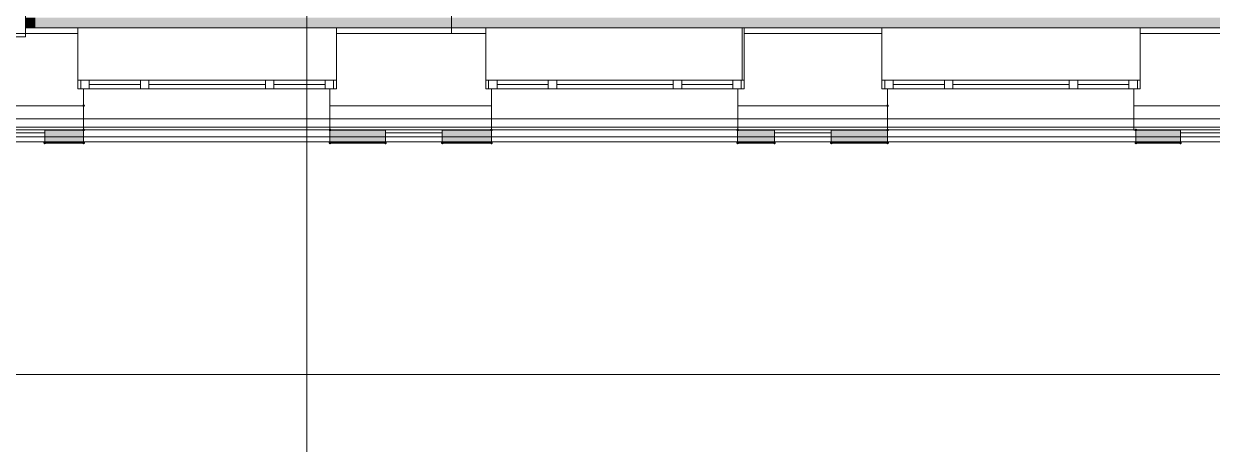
# Model space of a CAD drawing. Header units: millimetres. Extents: x 0 to 1189, y 0 to 841.
# Drawn here: x 464.2 to 547.9, y 283 to 312.6 of the extents above; entities that cross this region are included whole.
import ezdxf

# ---------------------------------------------------------------- set-up
doc = ezdxf.new("R2010")
doc.units = ezdxf.units.MM

msp = doc.modelspace()

# ---------------------------------------------------------------- hatches: boundary and pattern name
at = {"true_color": 0xaaaaaa}
h = msp.add_hatch(color=253, dxfattribs=at)
h.dxf.hatch_style = 2
h.paths.add_polyline_path([(465.04971, 313.004249), (465.04971, 312.304248), (464.349709, 312.304248)])
h = msp.add_hatch(color=253, dxfattribs=at)
h.dxf.hatch_style = 2
h.paths.add_polyline_path([(464.349709, 313.004249), (465.04971, 313.004249), (464.349709, 312.304248)])
at = {"true_color": 0xf1d696}
h = msp.add_hatch(color=41, dxfattribs=at)
h.dxf.hatch_style = 2
h.paths.add_polyline_path([(632.001966, 313.004249), (632.001966, 312.304248), (465.04971, 312.304248), (465.04971, 313.004249)])
h = msp.add_hatch(color=7)
h.dxf.hatch_style = 2
h.paths.add_polyline_path([(468.442716, 306.89424), (468.379153, 306.867802), (468.352716, 306.804239), (468.379153, 306.740677), (468.442716, 306.714239), (468.507278, 306.740677), (468.533716, 306.804239), (468.507278, 306.867802)])
h = msp.add_hatch(color=7)
h.dxf.hatch_style = 2
h.paths.add_polyline_path([(525.068802, 306.89424), (525.00524, 306.867802), (524.978802, 306.804239), (525.00524, 306.740677), (525.068802, 306.714239), (525.132365, 306.740677), (525.158802, 306.804239), (525.132365, 306.867802)])
at = {"true_color": 0x3d3d3d}
h = msp.add_hatch(color=250, dxfattribs=at)
h.dxf.hatch_style = 2
h.paths.add_polyline_path([(465.701711, 305.094237), (468.442716, 305.094237), (468.442716, 304.232235), (465.701711, 304.232235)])
h = msp.add_hatch(color=7)
h.dxf.hatch_style = 2
h.paths.add_polyline_path([(468.532716, 305.104237), (468.506278, 305.167799), (468.442716, 305.194237), (468.379153, 305.167799), (468.352716, 305.104237), (468.352716, 305.094237), (468.379153, 305.030674), (468.442716, 305.004237), (468.506278, 305.030674), (468.532716, 305.094237)])
h = msp.add_hatch(color=7)
h.dxf.hatch_style = 2
h.paths.add_polyline_path([(485.702742, 305.094237), (485.72918, 305.030674), (485.792742, 305.004237), (485.856305, 305.030674), (485.882742, 305.094237), (485.882742, 305.104237), (485.856305, 305.167799), (485.792742, 305.194237), (485.72918, 305.167799), (485.702742, 305.104237)])
h = msp.add_hatch(color=250, dxfattribs=at)
h.dxf.hatch_style = 2
h.paths.add_polyline_path([(485.792742, 305.094237), (489.701748, 305.094237), (489.701748, 304.232235), (485.792742, 304.232235)])
h = msp.add_hatch(color=250, dxfattribs=at)
h.dxf.hatch_style = 2
h.paths.add_polyline_path([(493.701754, 304.232235), (493.701754, 305.094237), (497.16676, 305.094237), (497.16676, 304.232235)])
h = msp.add_hatch(color=7)
h.dxf.hatch_style = 2
h.paths.add_polyline_path([(497.25676, 305.104237), (497.230322, 305.167799), (497.16676, 305.194237), (497.103197, 305.167799), (497.076759, 305.104237), (497.076759, 305.094237), (497.103197, 305.030674), (497.16676, 305.004237), (497.230322, 305.030674), (497.25676, 305.094237)])
h = msp.add_hatch(color=7)
h.dxf.hatch_style = 2
h.paths.add_polyline_path([(514.418786, 305.094237), (514.445223, 305.030674), (514.508786, 305.004237), (514.572349, 305.030674), (514.598786, 305.094237), (514.598786, 305.104237), (514.572349, 305.167799), (514.508786, 305.194237), (514.445223, 305.167799), (514.418786, 305.104237)])
h = msp.add_hatch(color=250, dxfattribs=at)
h.dxf.hatch_style = 2
h.paths.add_polyline_path([(514.508786, 305.094237), (517.10179, 305.094237), (517.10179, 304.232235), (514.508786, 304.232235)])
h = msp.add_hatch(color=250, dxfattribs=at)
h.dxf.hatch_style = 2
h.paths.add_polyline_path([(525.068802, 305.094237), (525.068802, 304.232235), (521.101796, 304.232235), (521.101796, 305.094237)])
h = msp.add_hatch(color=7)
h.dxf.hatch_style = 2
h.paths.add_polyline_path([(525.158802, 305.104237), (525.132365, 305.167799), (525.068802, 305.194237), (525.00524, 305.167799), (524.978802, 305.104237), (524.978802, 305.094237), (525.00524, 305.030674), (525.068802, 305.004237), (525.132365, 305.030674), (525.158802, 305.094237)])
h = msp.add_hatch(color=7)
h.dxf.hatch_style = 2
h.paths.add_polyline_path([(542.468829, 305.094237), (542.495266, 305.030674), (542.558829, 305.004237), (542.622392, 305.030674), (542.648829, 305.094237), (542.648829, 305.104237), (542.622392, 305.167799), (542.558829, 305.194237), (542.495266, 305.167799), (542.468829, 305.104237)])
h = msp.add_hatch(color=250, dxfattribs=at)
h.dxf.hatch_style = 2
h.paths.add_polyline_path([(542.558829, 304.232235), (542.558829, 305.094237), (545.701834, 305.094237), (545.701834, 304.232235)])
h = msp.add_hatch(color=7)
h.dxf.hatch_style = 2
h.paths.add_polyline_path([(465.791712, 304.232235), (465.765274, 304.295798), (465.701711, 304.322236), (465.638149, 304.295798), (465.611711, 304.232235), (465.611711, 304.219235), (465.638149, 304.155673), (465.701711, 304.129235), (465.765274, 304.155673), (465.791712, 304.219235)])
h = msp.add_hatch(color=7)
h.dxf.hatch_style = 2
h.paths.add_polyline_path([(465.611711, 304.211235), (465.638149, 304.147673), (465.701711, 304.121235), (465.765274, 304.147673), (465.791712, 304.211235), (465.765274, 304.277798), (465.701711, 304.304236), (465.638149, 304.277798)])
h = msp.add_hatch(color=7)
h.dxf.hatch_style = 2
h.paths.add_polyline_path([(465.611711, 304.188235), (465.638149, 304.124673), (465.701711, 304.098235), (465.765274, 304.124673), (465.791712, 304.188235), (465.765274, 304.255798), (465.701711, 304.282236), (465.638149, 304.255798)])
h = msp.add_hatch(color=7)
h.dxf.hatch_style = 2
h.paths.add_polyline_path([(465.611711, 304.176235), (465.638149, 304.112673), (465.701711, 304.086235), (465.765274, 304.112673), (465.791712, 304.176235), (465.791712, 304.189235), (465.765274, 304.252798), (465.701711, 304.279236), (465.638149, 304.252798), (465.611711, 304.189235)])
h = msp.add_hatch(color=7)
h.dxf.hatch_style = 2
h.paths.add_polyline_path([(465.791712, 304.189235), (465.765274, 304.252798), (465.701711, 304.279236), (465.638149, 304.252798), (465.611711, 304.189235), (465.611711, 304.176235), (465.638149, 304.112673), (465.701711, 304.086235), (465.765274, 304.112673), (465.791712, 304.176235)])
h = msp.add_hatch(color=7)
h.dxf.hatch_style = 2
h.paths.add_polyline_path([(465.791712, 304.186235), (465.765274, 304.249798), (465.701711, 304.276236), (465.638149, 304.249798), (465.611711, 304.186235), (465.611711, 304.176235), (465.638149, 304.112673), (465.701711, 304.086235), (465.765274, 304.112673), (465.791712, 304.176235)])
h = msp.add_hatch(color=250, dxfattribs=at)
h.dxf.hatch_style = 2
h.paths.add_polyline_path([(468.442716, 304.214235), (465.701711, 304.214235)])
h = msp.add_hatch(color=250, dxfattribs=at)
h.dxf.hatch_style = 2
h.paths.add_polyline_path([(465.701711, 304.176235), (465.701711, 304.188235), (468.442716, 304.188235), (468.442716, 304.176235)])
h = msp.add_hatch(color=7)
h.dxf.hatch_style = 2
h.paths.add_polyline_path([(468.352716, 304.219235), (468.379153, 304.155673), (468.442716, 304.129235), (468.506278, 304.155673), (468.532716, 304.219235), (468.532716, 304.232235), (468.506278, 304.295798), (468.442716, 304.322236), (468.379153, 304.295798), (468.352716, 304.232235)])
h = msp.add_hatch(color=7)
h.dxf.hatch_style = 2
h.paths.add_polyline_path([(468.532716, 304.214235), (468.506278, 304.277798), (468.442716, 304.304236), (468.379153, 304.277798), (468.352716, 304.214235), (468.379153, 304.147673), (468.442716, 304.121235), (468.506278, 304.147673)])
h = msp.add_hatch(color=7)
h.dxf.hatch_style = 2
h.paths.add_polyline_path([(468.532716, 304.192235), (468.506278, 304.255798), (468.442716, 304.282236), (468.379153, 304.255798), (468.352716, 304.192235), (468.379153, 304.124673), (468.442716, 304.098235), (468.506278, 304.124673)])
h = msp.add_hatch(color=7)
h.dxf.hatch_style = 2
h.paths.add_polyline_path([(468.352716, 304.176235), (468.379153, 304.112673), (468.442716, 304.086235), (468.506278, 304.112673), (468.532716, 304.176235), (468.532716, 304.189235), (468.506278, 304.252798), (468.442716, 304.279236), (468.379153, 304.252798), (468.352716, 304.189235)])
h = msp.add_hatch(color=7)
h.dxf.hatch_style = 2
h.paths.add_polyline_path([(468.532716, 304.189235), (468.506278, 304.252798), (468.442716, 304.279236), (468.379153, 304.252798), (468.352716, 304.189235), (468.352716, 304.176235), (468.379153, 304.112673), (468.442716, 304.086235), (468.506278, 304.112673), (468.532716, 304.176235)])
h = msp.add_hatch(color=7)
h.dxf.hatch_style = 2
h.paths.add_polyline_path([(468.352716, 304.176235), (468.379153, 304.112673), (468.442716, 304.086235), (468.506278, 304.112673), (468.532716, 304.176235), (468.532716, 304.186235), (468.506278, 304.249798), (468.442716, 304.276236), (468.379153, 304.249798), (468.352716, 304.186235)])
h = msp.add_hatch(color=7)
h.dxf.hatch_style = 2
h.paths.add_polyline_path([(485.882742, 304.232235), (485.856305, 304.295798), (485.792742, 304.322236), (485.72918, 304.295798), (485.702742, 304.232235), (485.702742, 304.219235), (485.72918, 304.155673), (485.792742, 304.129235), (485.856305, 304.155673), (485.882742, 304.219235)])
h = msp.add_hatch(color=7)
h.dxf.hatch_style = 2
h.paths.add_polyline_path([(485.702742, 304.211235), (485.72918, 304.147673), (485.792742, 304.121235), (485.856305, 304.147673), (485.882742, 304.211235), (485.856305, 304.277798), (485.792742, 304.304236), (485.72918, 304.277798)])
h = msp.add_hatch(color=7)
h.dxf.hatch_style = 2
h.paths.add_polyline_path([(485.702742, 304.188235), (485.72918, 304.124673), (485.792742, 304.098235), (485.856305, 304.124673), (485.882742, 304.188235), (485.856305, 304.255798), (485.792742, 304.282236), (485.72918, 304.255798)])
h = msp.add_hatch(color=7)
h.dxf.hatch_style = 2
h.paths.add_polyline_path([(485.702742, 304.176235), (485.72918, 304.112673), (485.792742, 304.086235), (485.856305, 304.112673), (485.882742, 304.176235), (485.882742, 304.189235), (485.856305, 304.252798), (485.792742, 304.279236), (485.72918, 304.252798), (485.702742, 304.189235)])
h = msp.add_hatch(color=7)
h.dxf.hatch_style = 2
h.paths.add_polyline_path([(485.882742, 304.189235), (485.856305, 304.252798), (485.792742, 304.279236), (485.72918, 304.252798), (485.702742, 304.189235), (485.702742, 304.176235), (485.72918, 304.112673), (485.792742, 304.086235), (485.856305, 304.112673), (485.882742, 304.176235)])
h = msp.add_hatch(color=7)
h.dxf.hatch_style = 2
h.paths.add_polyline_path([(485.882742, 304.186235), (485.856305, 304.249798), (485.792742, 304.276236), (485.72918, 304.249798), (485.702742, 304.186235), (485.702742, 304.176235), (485.72918, 304.112673), (485.792742, 304.086235), (485.856305, 304.112673), (485.882742, 304.176235)])
h = msp.add_hatch(color=250, dxfattribs=at)
h.dxf.hatch_style = 2
h.paths.add_polyline_path([(489.701748, 304.214235), (485.792742, 304.214235)])
h = msp.add_hatch(color=250, dxfattribs=at)
h.dxf.hatch_style = 2
h.paths.add_polyline_path([(485.792742, 304.176235), (485.792742, 304.188235), (489.701748, 304.188235), (489.701748, 304.176235)])
h = msp.add_hatch(color=7)
h.dxf.hatch_style = 2
h.paths.add_polyline_path([(489.611748, 304.219235), (489.638186, 304.155673), (489.701748, 304.129235), (489.765311, 304.155673), (489.791748, 304.219235), (489.791748, 304.232235), (489.765311, 304.295798), (489.701748, 304.322236), (489.638186, 304.295798), (489.611748, 304.232235)])
h = msp.add_hatch(color=7)
h.dxf.hatch_style = 2
h.paths.add_polyline_path([(489.791748, 304.214235), (489.765311, 304.277798), (489.701748, 304.304236), (489.638186, 304.277798), (489.611748, 304.214235), (489.638186, 304.147673), (489.701748, 304.121235), (489.765311, 304.147673)])
h = msp.add_hatch(color=7)
h.dxf.hatch_style = 2
h.paths.add_polyline_path([(489.791748, 304.192235), (489.765311, 304.255798), (489.701748, 304.282236), (489.638186, 304.255798), (489.611748, 304.192235), (489.638186, 304.124673), (489.701748, 304.098235), (489.765311, 304.124673)])
h = msp.add_hatch(color=7)
h.dxf.hatch_style = 2
h.paths.add_polyline_path([(489.611748, 304.176235), (489.638186, 304.112673), (489.701748, 304.086235), (489.765311, 304.112673), (489.791748, 304.176235), (489.791748, 304.189235), (489.765311, 304.252798), (489.701748, 304.279236), (489.638186, 304.252798), (489.611748, 304.189235)])
h = msp.add_hatch(color=7)
h.dxf.hatch_style = 2
h.paths.add_polyline_path([(489.791748, 304.189235), (489.765311, 304.252798), (489.701748, 304.279236), (489.638186, 304.252798), (489.611748, 304.189235), (489.611748, 304.176235), (489.638186, 304.112673), (489.701748, 304.086235), (489.765311, 304.112673), (489.791748, 304.176235)])
h = msp.add_hatch(color=7)
h.dxf.hatch_style = 2
h.paths.add_polyline_path([(489.611748, 304.176235), (489.638186, 304.112673), (489.701748, 304.086235), (489.765311, 304.112673), (489.791748, 304.176235), (489.791748, 304.186235), (489.765311, 304.249798), (489.701748, 304.276236), (489.638186, 304.249798), (489.611748, 304.186235)])
h = msp.add_hatch(color=7)
h.dxf.hatch_style = 2
h.paths.add_polyline_path([(493.791754, 304.232235), (493.765317, 304.295798), (493.701754, 304.322236), (493.638192, 304.295798), (493.611754, 304.232235), (493.611754, 304.219235), (493.638192, 304.155673), (493.701754, 304.129235), (493.765317, 304.155673), (493.791754, 304.219235)])
h = msp.add_hatch(color=7)
h.dxf.hatch_style = 2
h.paths.add_polyline_path([(493.611754, 304.211235), (493.638192, 304.147673), (493.701754, 304.121235), (493.765317, 304.147673), (493.791754, 304.211235), (493.765317, 304.277798), (493.701754, 304.304236), (493.638192, 304.277798)])
h = msp.add_hatch(color=7)
h.dxf.hatch_style = 2
h.paths.add_polyline_path([(493.611754, 304.188235), (493.638192, 304.124673), (493.701754, 304.098235), (493.765317, 304.124673), (493.791754, 304.188235), (493.765317, 304.255798), (493.701754, 304.282236), (493.638192, 304.255798)])
h = msp.add_hatch(color=7)
h.dxf.hatch_style = 2
h.paths.add_polyline_path([(493.611754, 304.176235), (493.638192, 304.112673), (493.701754, 304.086235), (493.765317, 304.112673), (493.791754, 304.176235), (493.791754, 304.189235), (493.765317, 304.252798), (493.701754, 304.279236), (493.638192, 304.252798), (493.611754, 304.189235)])
h = msp.add_hatch(color=7)
h.dxf.hatch_style = 2
h.paths.add_polyline_path([(493.791754, 304.189235), (493.765317, 304.252798), (493.701754, 304.279236), (493.638192, 304.252798), (493.611754, 304.189235), (493.611754, 304.176235), (493.638192, 304.112673), (493.701754, 304.086235), (493.765317, 304.112673), (493.791754, 304.176235)])
h = msp.add_hatch(color=7)
h.dxf.hatch_style = 2
h.paths.add_polyline_path([(493.791754, 304.186235), (493.765317, 304.249798), (493.701754, 304.276236), (493.638192, 304.249798), (493.611754, 304.186235), (493.611754, 304.176235), (493.638192, 304.112673), (493.701754, 304.086235), (493.765317, 304.112673), (493.791754, 304.176235)])
h = msp.add_hatch(color=250, dxfattribs=at)
h.dxf.hatch_style = 2
h.paths.add_polyline_path([(493.701754, 304.176235), (493.701754, 304.188235), (497.16676, 304.188235), (497.16676, 304.176235)])
h = msp.add_hatch(color=7)
h.dxf.hatch_style = 2
h.paths.add_polyline_path([(497.076759, 304.219235), (497.103197, 304.155673), (497.16676, 304.129235), (497.230322, 304.155673), (497.25676, 304.219235), (497.25676, 304.232235), (497.230322, 304.295798), (497.16676, 304.322236), (497.103197, 304.295798), (497.076759, 304.232235)])
h = msp.add_hatch(color=7)
h.dxf.hatch_style = 2
h.paths.add_polyline_path([(497.25676, 304.214235), (497.230322, 304.277798), (497.16676, 304.304236), (497.103197, 304.277798), (497.076759, 304.214235), (497.103197, 304.147673), (497.16676, 304.121235), (497.230322, 304.147673)])
h = msp.add_hatch(color=7)
h.dxf.hatch_style = 2
h.paths.add_polyline_path([(497.25676, 304.192235), (497.230322, 304.255798), (497.16676, 304.282236), (497.103197, 304.255798), (497.076759, 304.192235), (497.103197, 304.124673), (497.16676, 304.098235), (497.230322, 304.124673)])
h = msp.add_hatch(color=7)
h.dxf.hatch_style = 2
h.paths.add_polyline_path([(497.076759, 304.176235), (497.103197, 304.112673), (497.16676, 304.086235), (497.230322, 304.112673), (497.25676, 304.176235), (497.25676, 304.189235), (497.230322, 304.252798), (497.16676, 304.279236), (497.103197, 304.252798), (497.076759, 304.189235)])
h = msp.add_hatch(color=7)
h.dxf.hatch_style = 2
h.paths.add_polyline_path([(497.25676, 304.189235), (497.230322, 304.252798), (497.16676, 304.279236), (497.103197, 304.252798), (497.076759, 304.189235), (497.076759, 304.176235), (497.103197, 304.112673), (497.16676, 304.086235), (497.230322, 304.112673), (497.25676, 304.176235)])
h = msp.add_hatch(color=7)
h.dxf.hatch_style = 2
h.paths.add_polyline_path([(497.076759, 304.176235), (497.103197, 304.112673), (497.16676, 304.086235), (497.230322, 304.112673), (497.25676, 304.176235), (497.25676, 304.186235), (497.230322, 304.249798), (497.16676, 304.276236), (497.103197, 304.249798), (497.076759, 304.186235)])
h = msp.add_hatch(color=7)
h.dxf.hatch_style = 2
h.paths.add_polyline_path([(514.598786, 304.232235), (514.572349, 304.295798), (514.508786, 304.322236), (514.445223, 304.295798), (514.418786, 304.232235), (514.418786, 304.219235), (514.445223, 304.155673), (514.508786, 304.129235), (514.572349, 304.155673), (514.598786, 304.219235)])
h = msp.add_hatch(color=7)
h.dxf.hatch_style = 2
h.paths.add_polyline_path([(514.418786, 304.211235), (514.445223, 304.147673), (514.508786, 304.121235), (514.572349, 304.147673), (514.598786, 304.211235), (514.572349, 304.277798), (514.508786, 304.304236), (514.445223, 304.277798)])
h = msp.add_hatch(color=7)
h.dxf.hatch_style = 2
h.paths.add_polyline_path([(514.418786, 304.188235), (514.445223, 304.124673), (514.508786, 304.098235), (514.572349, 304.124673), (514.598786, 304.188235), (514.572349, 304.255798), (514.508786, 304.282236), (514.445223, 304.255798)])
h = msp.add_hatch(color=7)
h.dxf.hatch_style = 2
h.paths.add_polyline_path([(514.418786, 304.176235), (514.445223, 304.112673), (514.508786, 304.086235), (514.572349, 304.112673), (514.598786, 304.176235), (514.598786, 304.189235), (514.572349, 304.252798), (514.508786, 304.279236), (514.445223, 304.252798), (514.418786, 304.189235)])
h = msp.add_hatch(color=7)
h.dxf.hatch_style = 2
h.paths.add_polyline_path([(514.598786, 304.189235), (514.572349, 304.252798), (514.508786, 304.279236), (514.445223, 304.252798), (514.418786, 304.189235), (514.418786, 304.176235), (514.445223, 304.112673), (514.508786, 304.086235), (514.572349, 304.112673), (514.598786, 304.176235)])
h = msp.add_hatch(color=7)
h.dxf.hatch_style = 2
h.paths.add_polyline_path([(514.598786, 304.186235), (514.572349, 304.249798), (514.508786, 304.276236), (514.445223, 304.249798), (514.418786, 304.186235), (514.418786, 304.176235), (514.445223, 304.112673), (514.508786, 304.086235), (514.572349, 304.112673), (514.598786, 304.176235)])
h = msp.add_hatch(color=250, dxfattribs=at)
h.dxf.hatch_style = 2
h.paths.add_polyline_path([(517.10179, 304.214235), (514.508786, 304.214235)])
h = msp.add_hatch(color=250, dxfattribs=at)
h.dxf.hatch_style = 2
h.paths.add_polyline_path([(514.508786, 304.176235), (514.508786, 304.188235), (517.10179, 304.188235), (517.10179, 304.176235)])
h = msp.add_hatch(color=7)
h.dxf.hatch_style = 2
h.paths.add_polyline_path([(517.01179, 304.219235), (517.038227, 304.155673), (517.10179, 304.129235), (517.165353, 304.155673), (517.19179, 304.219235), (517.19179, 304.232235), (517.165353, 304.295798), (517.10179, 304.322236), (517.038227, 304.295798), (517.01179, 304.232235)])
h = msp.add_hatch(color=7)
h.dxf.hatch_style = 2
h.paths.add_polyline_path([(517.19179, 304.214235), (517.165353, 304.277798), (517.10179, 304.304236), (517.038227, 304.277798), (517.01179, 304.214235), (517.038227, 304.147673), (517.10179, 304.121235), (517.165353, 304.147673)])
h = msp.add_hatch(color=7)
h.dxf.hatch_style = 2
h.paths.add_polyline_path([(517.19179, 304.192235), (517.165353, 304.255798), (517.10179, 304.282236), (517.038227, 304.255798), (517.01179, 304.192235), (517.038227, 304.124673), (517.10179, 304.098235), (517.165353, 304.124673)])
h = msp.add_hatch(color=7)
h.dxf.hatch_style = 2
h.paths.add_polyline_path([(517.01179, 304.176235), (517.038227, 304.112673), (517.10179, 304.086235), (517.165353, 304.112673), (517.19179, 304.176235), (517.19179, 304.189235), (517.165353, 304.252798), (517.10179, 304.279236), (517.038227, 304.252798), (517.01179, 304.189235)])
h = msp.add_hatch(color=7)
h.dxf.hatch_style = 2
h.paths.add_polyline_path([(517.19179, 304.189235), (517.165353, 304.252798), (517.10179, 304.279236), (517.038227, 304.252798), (517.01179, 304.189235), (517.01179, 304.176235), (517.038227, 304.112673), (517.10179, 304.086235), (517.165353, 304.112673), (517.19179, 304.176235)])
h = msp.add_hatch(color=7)
h.dxf.hatch_style = 2
h.paths.add_polyline_path([(517.01179, 304.176235), (517.038227, 304.112673), (517.10179, 304.086235), (517.165353, 304.112673), (517.19179, 304.176235), (517.19179, 304.186235), (517.165353, 304.249798), (517.10179, 304.276236), (517.038227, 304.249798), (517.01179, 304.186235)])
h = msp.add_hatch(color=7)
h.dxf.hatch_style = 2
h.paths.add_polyline_path([(521.191796, 304.232235), (521.165359, 304.295798), (521.101796, 304.322236), (521.038234, 304.295798), (521.011796, 304.232235), (521.011796, 304.219235), (521.038234, 304.155673), (521.101796, 304.129235), (521.165359, 304.155673), (521.191796, 304.219235)])
h = msp.add_hatch(color=7)
h.dxf.hatch_style = 2
h.paths.add_polyline_path([(521.011796, 304.211235), (521.038234, 304.147673), (521.101796, 304.121235), (521.165359, 304.147673), (521.191796, 304.211235), (521.165359, 304.277798), (521.101796, 304.304236), (521.038234, 304.277798)])
h = msp.add_hatch(color=7)
h.dxf.hatch_style = 2
h.paths.add_polyline_path([(521.011796, 304.188235), (521.038234, 304.124673), (521.101796, 304.098235), (521.165359, 304.124673), (521.191796, 304.188235), (521.165359, 304.255798), (521.101796, 304.282236), (521.038234, 304.255798)])
h = msp.add_hatch(color=7)
h.dxf.hatch_style = 2
h.paths.add_polyline_path([(521.011796, 304.176235), (521.038234, 304.112673), (521.101796, 304.086235), (521.165359, 304.112673), (521.191796, 304.176235), (521.191796, 304.189235), (521.165359, 304.252798), (521.101796, 304.279236), (521.038234, 304.252798), (521.011796, 304.189235)])
h = msp.add_hatch(color=7)
h.dxf.hatch_style = 2
h.paths.add_polyline_path([(521.191796, 304.189235), (521.165359, 304.252798), (521.101796, 304.279236), (521.038234, 304.252798), (521.011796, 304.189235), (521.011796, 304.176235), (521.038234, 304.112673), (521.101796, 304.086235), (521.165359, 304.112673), (521.191796, 304.176235)])
h = msp.add_hatch(color=7)
h.dxf.hatch_style = 2
h.paths.add_polyline_path([(521.191796, 304.186235), (521.165359, 304.249798), (521.101796, 304.276236), (521.038234, 304.249798), (521.011796, 304.186235), (521.011796, 304.176235), (521.038234, 304.112673), (521.101796, 304.086235), (521.165359, 304.112673), (521.191796, 304.176235)])
h = msp.add_hatch(color=250, dxfattribs=at)
h.dxf.hatch_style = 2
h.paths.add_polyline_path([(521.101796, 304.176235), (521.101796, 304.188235), (525.068802, 304.188235), (525.068802, 304.176235)])
h = msp.add_hatch(color=7)
h.dxf.hatch_style = 2
h.paths.add_polyline_path([(524.978802, 304.219235), (525.00524, 304.155673), (525.068802, 304.129235), (525.132365, 304.155673), (525.158802, 304.219235), (525.158802, 304.232235), (525.132365, 304.295798), (525.068802, 304.322236), (525.00524, 304.295798), (524.978802, 304.232235)])
h = msp.add_hatch(color=7)
h.dxf.hatch_style = 2
h.paths.add_polyline_path([(525.158802, 304.214235), (525.132365, 304.277798), (525.068802, 304.304236), (525.00524, 304.277798), (524.978802, 304.214235), (525.00524, 304.147673), (525.068802, 304.121235), (525.132365, 304.147673)])
h = msp.add_hatch(color=7)
h.dxf.hatch_style = 2
h.paths.add_polyline_path([(525.158802, 304.192235), (525.132365, 304.255798), (525.068802, 304.282236), (525.00524, 304.255798), (524.978802, 304.192235), (525.00524, 304.124673), (525.068802, 304.098235), (525.132365, 304.124673)])
h = msp.add_hatch(color=7)
h.dxf.hatch_style = 2
h.paths.add_polyline_path([(524.978802, 304.176235), (525.00524, 304.112673), (525.068802, 304.086235), (525.132365, 304.112673), (525.158802, 304.176235), (525.158802, 304.189235), (525.132365, 304.252798), (525.068802, 304.279236), (525.00524, 304.252798), (524.978802, 304.189235)])
h = msp.add_hatch(color=7)
h.dxf.hatch_style = 2
h.paths.add_polyline_path([(525.158802, 304.189235), (525.132365, 304.252798), (525.068802, 304.279236), (525.00524, 304.252798), (524.978802, 304.189235), (524.978802, 304.176235), (525.00524, 304.112673), (525.068802, 304.086235), (525.132365, 304.112673), (525.158802, 304.176235)])
h = msp.add_hatch(color=7)
h.dxf.hatch_style = 2
h.paths.add_polyline_path([(524.978802, 304.176235), (525.00524, 304.112673), (525.068802, 304.086235), (525.132365, 304.112673), (525.158802, 304.176235), (525.158802, 304.186235), (525.132365, 304.249798), (525.068802, 304.276236), (525.00524, 304.249798), (524.978802, 304.186235)])
h = msp.add_hatch(color=7)
h.dxf.hatch_style = 2
h.paths.add_polyline_path([(542.648829, 304.232235), (542.622392, 304.295798), (542.558829, 304.322236), (542.495266, 304.295798), (542.468829, 304.232235), (542.468829, 304.219235), (542.495266, 304.155673), (542.558829, 304.129235), (542.622392, 304.155673), (542.648829, 304.219235)])
h = msp.add_hatch(color=7)
h.dxf.hatch_style = 2
h.paths.add_polyline_path([(542.468829, 304.211235), (542.495266, 304.147673), (542.558829, 304.121235), (542.622392, 304.147673), (542.648829, 304.211235), (542.622392, 304.277798), (542.558829, 304.304236), (542.495266, 304.277798)])
h = msp.add_hatch(color=7)
h.dxf.hatch_style = 2
h.paths.add_polyline_path([(542.468829, 304.188235), (542.495266, 304.124673), (542.558829, 304.098235), (542.622392, 304.124673), (542.648829, 304.188235), (542.622392, 304.255798), (542.558829, 304.282236), (542.495266, 304.255798)])
h = msp.add_hatch(color=7)
h.dxf.hatch_style = 2
h.paths.add_polyline_path([(542.468829, 304.176235), (542.495266, 304.112673), (542.558829, 304.086235), (542.622392, 304.112673), (542.648829, 304.176235), (542.648829, 304.189235), (542.622392, 304.252798), (542.558829, 304.279236), (542.495266, 304.252798), (542.468829, 304.189235)])
h = msp.add_hatch(color=7)
h.dxf.hatch_style = 2
h.paths.add_polyline_path([(542.648829, 304.189235), (542.622392, 304.252798), (542.558829, 304.279236), (542.495266, 304.252798), (542.468829, 304.189235), (542.468829, 304.176235), (542.495266, 304.112673), (542.558829, 304.086235), (542.622392, 304.112673), (542.648829, 304.176235)])
h = msp.add_hatch(color=7)
h.dxf.hatch_style = 2
h.paths.add_polyline_path([(542.648829, 304.186235), (542.622392, 304.249798), (542.558829, 304.276236), (542.495266, 304.249798), (542.468829, 304.186235), (542.468829, 304.176235), (542.495266, 304.112673), (542.558829, 304.086235), (542.622392, 304.112673), (542.648829, 304.176235)])
h = msp.add_hatch(color=250, dxfattribs=at)
h.dxf.hatch_style = 2
h.paths.add_polyline_path([(542.558829, 304.176235), (542.558829, 304.188235), (545.701834, 304.188235), (545.701834, 304.176235)])
h = msp.add_hatch(color=7)
h.dxf.hatch_style = 2
h.paths.add_polyline_path([(545.611834, 304.219235), (545.638271, 304.155673), (545.701834, 304.129235), (545.765396, 304.155673), (545.791834, 304.219235), (545.791834, 304.232235), (545.765396, 304.295798), (545.701834, 304.322236), (545.638271, 304.295798), (545.611834, 304.232235)])
h = msp.add_hatch(color=7)
h.dxf.hatch_style = 2
h.paths.add_polyline_path([(545.791834, 304.214235), (545.765396, 304.277798), (545.701834, 304.304236), (545.638271, 304.277798), (545.611834, 304.214235), (545.638271, 304.147673), (545.701834, 304.121235), (545.765396, 304.147673)])
h = msp.add_hatch(color=7)
h.dxf.hatch_style = 2
h.paths.add_polyline_path([(545.791834, 304.192235), (545.765396, 304.255798), (545.701834, 304.282236), (545.638271, 304.255798), (545.611834, 304.192235), (545.638271, 304.124673), (545.701834, 304.098235), (545.765396, 304.124673)])
h = msp.add_hatch(color=7)
h.dxf.hatch_style = 2
h.paths.add_polyline_path([(545.611834, 304.176235), (545.638271, 304.112673), (545.701834, 304.086235), (545.765396, 304.112673), (545.791834, 304.176235), (545.791834, 304.189235), (545.765396, 304.252798), (545.701834, 304.279236), (545.638271, 304.252798), (545.611834, 304.189235)])
h = msp.add_hatch(color=7)
h.dxf.hatch_style = 2
h.paths.add_polyline_path([(545.791834, 304.189235), (545.765396, 304.252798), (545.701834, 304.279236), (545.638271, 304.252798), (545.611834, 304.189235), (545.611834, 304.176235), (545.638271, 304.112673), (545.701834, 304.086235), (545.765396, 304.112673), (545.791834, 304.176235)])
h = msp.add_hatch(color=7)
h.dxf.hatch_style = 2
h.paths.add_polyline_path([(545.611834, 304.176235), (545.638271, 304.112673), (545.701834, 304.086235), (545.765396, 304.112673), (545.791834, 304.176235), (545.791834, 304.186235), (545.765396, 304.249798), (545.701834, 304.276236), (545.638271, 304.249798), (545.611834, 304.186235)])

# ---------------------------------------------------------------- linework, layer by layer
at = {"color": 7, "lineweight": 0}
for points in [[(484.17274, 238.825136), (484.17274, 423.946418)], [(464.349709, 370.204336), (464.349709, 312.304248)], [(464.349709, 312.304248), (464.349709, 364.004327)], [(494.349755, 311.904247), (494.349755, 362.480324)], [(464.349709, 311.904247), (464.349709, 312.304248)], [(468.042715, 312.304248), (464.349709, 312.304248)], [(464.349709, 312.304248), (465.04971, 312.304248)], [(465.04971, 312.304248), (632.001966, 312.304248)], [(468.042715, 311.904247), (468.042715, 312.304248)], [(496.766759, 312.304248), (486.242743, 312.304248)], [(486.242743, 312.304248), (486.242743, 311.904247)], [(496.766759, 311.904247), (496.766759, 312.304248)], [(514.818787, 308.604242), (514.818787, 312.304248)], [(514.818787, 312.304248), (514.966787, 312.304248)], [(524.668802, 312.304248), (514.966787, 312.304248)], [(514.966787, 312.304248), (514.966787, 311.904247)], [(524.668802, 311.904247), (524.668802, 312.304248)], [(552.668844, 312.304248), (542.868829, 312.304248)], [(542.868829, 312.304248), (542.868829, 311.904247)], [(458.4667, 311.904247), (464.349709, 311.904247)], [(462.849707, 311.656247), (464.349709, 311.656247)], [(464.349709, 311.656247), (464.349709, 311.904247)], [(464.349709, 311.904247), (468.042715, 311.904247)], [(468.042715, 308.604242), (468.042715, 311.904247)], [(486.242743, 311.904247), (486.242743, 308.604242)], [(486.242743, 311.904247), (496.766759, 311.904247)], [(496.766759, 308.604242), (496.766759, 311.904247)], [(514.966787, 311.904247), (514.966787, 308.604242)], [(524.668802, 311.904247), (514.966787, 311.904247)], [(524.668802, 308.604242), (524.668802, 311.904247)], [(542.868829, 311.904247), (542.868829, 308.604242)], [(552.668844, 311.904247), (542.868829, 311.904247)], [(468.842716, 308.604242), (468.042715, 308.604242)], [(468.042715, 308.604242), (468.042715, 308.004241)], [(468.842716, 308.604242), (468.042715, 308.604242)], [(468.042715, 308.604242), (468.042715, 308.004241)], [(468.242715, 308.604242), (468.242715, 308.004241)], [(468.842716, 308.004241), (468.842716, 308.604242)], [(468.842716, 308.604242), (472.442722, 308.604242)], [(472.442722, 308.304242), (468.842716, 308.304242)], [(472.442722, 308.004241), (472.442722, 308.604242)], [(472.442722, 308.604242), (473.042723, 308.604242)], [(473.042723, 308.604242), (472.442722, 308.604242)], [(473.042723, 308.604242), (473.042723, 308.004241)], [(473.042723, 308.604242), (481.242735, 308.604242)], [(481.242735, 308.304242), (473.042723, 308.304242)], [(481.242735, 308.004241), (481.242735, 308.604242)], [(481.242735, 308.604242), (481.842736, 308.604242)], [(481.842736, 308.604242), (481.242735, 308.604242)], [(481.842736, 308.604242), (481.842736, 308.004241)], [(481.842736, 308.604242), (485.442742, 308.604242)], [(485.442742, 308.304242), (481.842736, 308.304242)], [(485.442742, 308.004241), (485.442742, 308.604242)], [(485.442742, 308.604242), (486.242743, 308.604242)], [(486.242743, 308.604242), (485.442742, 308.604242)], [(486.042743, 308.604242), (486.042743, 308.004241)], [(486.242743, 308.604242), (486.242743, 308.004241)], [(486.242743, 308.004241), (486.242743, 308.604242)], [(497.56676, 308.604242), (496.766759, 308.604242)], [(496.766759, 308.604242), (496.766759, 308.004241)], [(497.56676, 308.604242), (496.766759, 308.604242)], [(496.766759, 308.604242), (496.766759, 308.004241)], [(496.966759, 308.604242), (496.966759, 308.004241)], [(497.56676, 308.004241), (497.56676, 308.604242)], [(497.56676, 308.604242), (501.166766, 308.604242)], [(501.166766, 308.304242), (497.56676, 308.304242)], [(501.166766, 308.004241), (501.166766, 308.604242)], [(501.166766, 308.604242), (501.766767, 308.604242)], [(501.766767, 308.604242), (501.166766, 308.604242)], [(501.766767, 308.604242), (501.766767, 308.004241)], [(501.766767, 308.604242), (509.966779, 308.604242)], [(509.966779, 308.304242), (501.766767, 308.304242)], [(509.966779, 308.004241), (509.966779, 308.604242)], [(509.966779, 308.604242), (510.56678, 308.604242)], [(510.56678, 308.604242), (509.966779, 308.604242)], [(510.56678, 308.604242), (510.56678, 308.004241)], [(510.56678, 308.604242), (514.166786, 308.604242)], [(514.166786, 308.304242), (510.56678, 308.304242)], [(514.166786, 308.004241), (514.166786, 308.604242)], [(514.166786, 308.604242), (514.966787, 308.604242)], [(514.966787, 308.604242), (514.166786, 308.604242)], [(514.766786, 308.604242), (514.766786, 308.004241)], [(514.966787, 308.604242), (514.966787, 308.004241)], [(514.966787, 308.004241), (514.966787, 308.604242)], [(525.468803, 308.604242), (524.668802, 308.604242)], [(524.668802, 308.604242), (524.668802, 308.004241)], [(525.468803, 308.604242), (524.668802, 308.604242)], [(524.668802, 308.604242), (524.668802, 308.004241)], [(524.868802, 308.604242), (524.868802, 308.004241)], [(525.468803, 308.004241), (525.468803, 308.604242)], [(525.468803, 308.604242), (529.068808, 308.604242)], [(529.068808, 308.304242), (525.468803, 308.304242)], [(529.068808, 308.004241), (529.068808, 308.604242)], [(529.068808, 308.604242), (529.668809, 308.604242)], [(529.668809, 308.604242), (529.068808, 308.604242)], [(529.668809, 308.604242), (529.668809, 308.004241)], [(529.668809, 308.604242), (537.868822, 308.604242)], [(537.868822, 308.304242), (529.668809, 308.304242)], [(537.868822, 308.004241), (537.868822, 308.604242)], [(537.868822, 308.604242), (538.468823, 308.604242)], [(538.468823, 308.604242), (537.868822, 308.604242)], [(538.468823, 308.604242), (538.468823, 308.004241)], [(538.468823, 308.604242), (542.068828, 308.604242)], [(542.068828, 308.304242), (538.468823, 308.304242)], [(542.068828, 308.004241), (542.068828, 308.604242)], [(542.068828, 308.604242), (542.868829, 308.604242)], [(542.868829, 308.604242), (542.068828, 308.604242)], [(542.668829, 308.604242), (542.668829, 308.004241)], [(542.868829, 308.604242), (542.868829, 308.004241)], [(542.868829, 308.004241), (542.868829, 308.604242)], [(468.042715, 308.004241), (468.842716, 308.004241)], [(468.042715, 308.004241), (468.842716, 308.004241)], [(468.442716, 306.804239), (468.442716, 308.004241)], [(472.442722, 308.004241), (468.842716, 308.004241)], [(473.042723, 308.004241), (472.442722, 308.004241)], [(472.442722, 308.004241), (473.042723, 308.004241)], [(481.242735, 308.004241), (473.042723, 308.004241)], [(481.842736, 308.004241), (481.242735, 308.004241)], [(481.242735, 308.004241), (481.842736, 308.004241)], [(485.442742, 308.004241), (481.842736, 308.004241)], [(486.242743, 308.004241), (485.442742, 308.004241)], [(485.442742, 308.004241), (486.242743, 308.004241)], [(485.792742, 308.004241), (485.792742, 306.804239)], [(496.766759, 308.004241), (497.56676, 308.004241)], [(496.766759, 308.004241), (497.56676, 308.004241)], [(497.16676, 306.804239), (497.16676, 308.004241)], [(501.166766, 308.004241), (497.56676, 308.004241)], [(501.766767, 308.004241), (501.166766, 308.004241)], [(501.166766, 308.004241), (501.766767, 308.004241)], [(509.966779, 308.004241), (501.766767, 308.004241)], [(510.56678, 308.004241), (509.966779, 308.004241)], [(509.966779, 308.004241), (510.56678, 308.004241)], [(514.166786, 308.004241), (510.56678, 308.004241)], [(514.966787, 308.004241), (514.166786, 308.004241)], [(514.166786, 308.004241), (514.966787, 308.004241)], [(514.516786, 308.004241), (514.516786, 306.804239)], [(524.668802, 308.004241), (525.468803, 308.004241)], [(524.668802, 308.004241), (525.468803, 308.004241)], [(525.068802, 306.804239), (525.068802, 308.004241)], [(529.068808, 308.004241), (525.468803, 308.004241)], [(529.668809, 308.004241), (529.068808, 308.004241)], [(529.068808, 308.004241), (529.668809, 308.004241)], [(537.868822, 308.004241), (529.668809, 308.004241)], [(538.468823, 308.004241), (537.868822, 308.004241)], [(537.868822, 308.004241), (538.468823, 308.004241)], [(542.068828, 308.004241), (538.468823, 308.004241)], [(542.868829, 308.004241), (542.068828, 308.004241)], [(542.068828, 308.004241), (542.868829, 308.004241)], [(542.418829, 308.004241), (542.418829, 306.804239)], [(468.442716, 306.804239), (458.0167, 306.804239)], [(468.442716, 305.104237), (468.442716, 306.804239)], [(485.792742, 306.804239), (497.16676, 306.804239)], [(485.792742, 306.804239), (485.792742, 305.104237)], [(497.16676, 305.104237), (497.16676, 306.804239)], [(514.516786, 306.804239), (514.516786, 305.104237)], [(525.068802, 306.804239), (514.516786, 306.804239)], [(525.068802, 305.104237), (525.068802, 306.804239)], [(542.418829, 306.804239), (553.068845, 306.804239)], [(542.418829, 306.804239), (542.418829, 305.094237)], [(202.529309, 305.871238), (808.382235, 305.871238)], [(468.442716, 305.304237), (458.0167, 305.304237)], [(458.0167, 305.104237), (468.442716, 305.104237)], [(461.701705, 304.904237), (465.701711, 304.904237)], [(465.701711, 304.904237), (465.701711, 305.104237)], [(465.701711, 305.094237), (465.701711, 304.904237)], [(468.442716, 305.094237), (465.701711, 305.094237)], [(468.442716, 305.094237), (465.701711, 305.094237)], [(465.701711, 304.904237), (465.701711, 304.189235)], [(465.701711, 304.176235), (465.701711, 304.904237)], [(468.332716, 305.104237), (468.442716, 305.104237)], [(468.332716, 305.104237), (468.442716, 305.104237)], [(468.442716, 305.304237), (485.792742, 305.304237)], [(485.792742, 305.104237), (468.442716, 305.104237)], [(468.442716, 305.094237), (468.442716, 304.604236)], [(468.442716, 304.604236), (468.442716, 305.094237)], [(497.16676, 305.304237), (485.792742, 305.304237)], [(485.792742, 305.104237), (497.16676, 305.104237)], [(485.792742, 305.104237), (485.932742, 305.104237)], [(485.792742, 305.104237), (485.932742, 305.104237)], [(485.792742, 305.094237), (485.792742, 304.604236)], [(485.792742, 304.604236), (485.792742, 305.094237)], [(489.701748, 305.094237), (485.792742, 305.094237)], [(489.701748, 305.094237), (485.792742, 305.094237)], [(489.701748, 305.104237), (489.701748, 304.904237)], [(489.701748, 304.904237), (489.701748, 305.094237)], [(489.701748, 304.904237), (493.701754, 304.904237)], [(489.701748, 304.904237), (489.701748, 304.176235)], [(489.701748, 304.189235), (489.701748, 304.904237)], [(493.701754, 304.904237), (493.701754, 305.104237)], [(493.701754, 305.094237), (493.701754, 304.904237)], [(497.16676, 305.094237), (493.701754, 305.094237)], [(497.16676, 305.094237), (493.701754, 305.094237)], [(493.701754, 304.904237), (493.701754, 304.189235)], [(493.701754, 304.176235), (493.701754, 304.904237)], [(497.16676, 305.304237), (514.516786, 305.304237)], [(514.516786, 305.104237), (497.16676, 305.104237)], [(497.16676, 305.094237), (497.16676, 304.604236)], [(497.16676, 304.604236), (497.16676, 305.094237)], [(514.508786, 305.094237), (514.508786, 304.604236)], [(514.508786, 304.604236), (514.508786, 305.094237)], [(517.10179, 305.094237), (514.508786, 305.094237)], [(517.10179, 305.094237), (514.508786, 305.094237)], [(525.068802, 305.304237), (514.516786, 305.304237)], [(514.516786, 305.104237), (525.068802, 305.104237)], [(517.10179, 305.104237), (517.10179, 304.904237)], [(517.10179, 304.904237), (517.10179, 305.094237)], [(517.10179, 304.904237), (521.101796, 304.904237)], [(517.10179, 304.904237), (517.10179, 304.176235)], [(517.10179, 304.189235), (517.10179, 304.904237)], [(521.101796, 304.904237), (521.101796, 305.104237)], [(521.101796, 305.094237), (521.101796, 304.904237)], [(525.068802, 305.094237), (521.101796, 305.094237)], [(525.068802, 305.094237), (521.101796, 305.094237)], [(521.101796, 304.904237), (521.101796, 304.189235)], [(521.101796, 304.176235), (521.101796, 304.904237)], [(524.958802, 305.104237), (525.068802, 305.104237)], [(524.958802, 305.104237), (525.068802, 305.104237)], [(525.068802, 305.304237), (542.418829, 305.304237)], [(542.418829, 305.104237), (525.068802, 305.104237)], [(525.068802, 305.094237), (525.068802, 304.604236)], [(525.068802, 304.604236), (525.068802, 305.094237)], [(553.068845, 305.304237), (542.418829, 305.304237)], [(542.418829, 305.104237), (553.068845, 305.104237)], [(542.418829, 305.104237), (542.558829, 305.104237)], [(542.418829, 305.094237), (545.701834, 305.094237)], [(542.558829, 305.094237), (542.558829, 304.604236)], [(542.558829, 304.604236), (542.558829, 305.094237)], [(545.701834, 305.094237), (542.558829, 305.094237)], [(545.701834, 305.094237), (542.558829, 305.094237)], [(545.701834, 304.904237), (545.701834, 305.104237)], [(545.701834, 304.904237), (545.701834, 305.094237)], [(545.701834, 304.904237), (549.70184, 304.904237)], [(545.701834, 304.904237), (545.701834, 304.176235)], [(545.701834, 304.189235), (545.701834, 304.904237)], [(382.359584, 304.604236), (694.369061, 304.604236)], [(465.701711, 304.254236), (434.020663, 304.254236)], [(545.701834, 304.254236), (465.701711, 304.254236)], [(465.701711, 304.189235), (465.701711, 304.232235)], [(468.442716, 304.232235), (465.701711, 304.232235)], [(465.701711, 304.219235), (465.701711, 304.189235)], [(465.701711, 304.189235), (465.701711, 304.219235)], [(465.701711, 304.219235), (465.701711, 304.189235)], [(468.442716, 304.219235), (465.701711, 304.219235)], [(468.442716, 304.214235), (465.701711, 304.214235)], [(465.701711, 304.192235), (465.701711, 304.211235)], [(465.701711, 304.211235), (465.701711, 304.192235)], [(468.442716, 304.211235), (465.701711, 304.211235)], [(468.442716, 304.192235), (465.701711, 304.192235)], [(468.442716, 304.189235), (465.701711, 304.189235)], [(468.442716, 304.188235), (465.701711, 304.188235)], [(468.442716, 304.186235), (465.701711, 304.186235)], [(468.442716, 304.176235), (465.701711, 304.176235)], [(468.442716, 304.176235), (465.701711, 304.176235)], [(468.442716, 304.604236), (468.442716, 304.254236)], [(468.442716, 304.254236), (468.442716, 304.176235)], [(468.442716, 304.189235), (468.442716, 304.254236)], [(468.442716, 304.232235), (468.442716, 304.189235)], [(468.442716, 304.189235), (468.442716, 304.219235)], [(468.442716, 304.219235), (468.442716, 304.189235)], [(468.442716, 304.189235), (468.442716, 304.219235)], [(468.442716, 304.192235), (468.442716, 304.211235)], [(468.442716, 304.211235), (468.442716, 304.192235)], [(485.792742, 304.604236), (485.792742, 304.254236)], [(485.792742, 304.254236), (485.792742, 304.189235)], [(485.792742, 304.176235), (485.792742, 304.254236)], [(485.792742, 304.189235), (485.792742, 304.232235)], [(489.701748, 304.232235), (485.792742, 304.232235)], [(485.792742, 304.219235), (485.792742, 304.189235)], [(485.792742, 304.189235), (485.792742, 304.219235)], [(485.792742, 304.219235), (485.792742, 304.189235)], [(489.701748, 304.219235), (485.792742, 304.219235)], [(489.701748, 304.214235), (485.792742, 304.214235)], [(485.792742, 304.192235), (485.792742, 304.211235)], [(485.792742, 304.211235), (485.792742, 304.192235)], [(489.701748, 304.211235), (485.792742, 304.211235)], [(489.701748, 304.192235), (485.792742, 304.192235)], [(489.701748, 304.189235), (485.792742, 304.189235)], [(489.701748, 304.188235), (485.792742, 304.188235)], [(489.701748, 304.186235), (485.792742, 304.186235)], [(489.701748, 304.176235), (485.792742, 304.176235)], [(489.701748, 304.176235), (485.792742, 304.176235)], [(489.701748, 304.232235), (489.701748, 304.189235)], [(489.701748, 304.189235), (489.701748, 304.219235)], [(489.701748, 304.219235), (489.701748, 304.189235)], [(489.701748, 304.189235), (489.701748, 304.219235)], [(489.701748, 304.192235), (489.701748, 304.211235)], [(489.701748, 304.211235), (489.701748, 304.192235)], [(493.701754, 304.189235), (493.701754, 304.232235)], [(497.16676, 304.232235), (493.701754, 304.232235)], [(493.701754, 304.219235), (493.701754, 304.189235)], [(493.701754, 304.189235), (493.701754, 304.219235)], [(493.701754, 304.219235), (493.701754, 304.189235)], [(497.16676, 304.219235), (493.701754, 304.219235)], [(497.16676, 304.214235), (493.701754, 304.214235)], [(493.701754, 304.192235), (493.701754, 304.211235)], [(493.701754, 304.211235), (493.701754, 304.192235)], [(497.16676, 304.211235), (493.701754, 304.211235)], [(497.16676, 304.192235), (493.701754, 304.192235)], [(497.16676, 304.189235), (493.701754, 304.189235)], [(497.16676, 304.188235), (493.701754, 304.188235)], [(497.16676, 304.186235), (493.701754, 304.186235)], [(497.16676, 304.176235), (493.701754, 304.176235)], [(497.16676, 304.176235), (493.701754, 304.176235)], [(497.16676, 304.604236), (497.16676, 304.254236)], [(497.16676, 304.254236), (497.16676, 304.176235)], [(497.16676, 304.189235), (497.16676, 304.254236)], [(497.16676, 304.232235), (497.16676, 304.189235)], [(497.16676, 304.189235), (497.16676, 304.219235)], [(497.16676, 304.219235), (497.16676, 304.189235)], [(497.16676, 304.189235), (497.16676, 304.219235)], [(497.16676, 304.192235), (497.16676, 304.211235)], [(497.16676, 304.211235), (497.16676, 304.192235)], [(514.508786, 304.604236), (514.508786, 304.254236)], [(514.508786, 304.254236), (514.508786, 304.189235)], [(514.508786, 304.176235), (514.508786, 304.254236)], [(514.508786, 304.189235), (514.508786, 304.232235)], [(517.10179, 304.232235), (514.508786, 304.232235)], [(514.508786, 304.219235), (514.508786, 304.189235)], [(514.508786, 304.189235), (514.508786, 304.219235)], [(514.508786, 304.219235), (514.508786, 304.189235)], [(517.10179, 304.219235), (514.508786, 304.219235)], [(517.10179, 304.214235), (514.508786, 304.214235)], [(514.508786, 304.192235), (514.508786, 304.211235)], [(514.508786, 304.211235), (514.508786, 304.192235)], [(517.10179, 304.211235), (514.508786, 304.211235)], [(517.10179, 304.192235), (514.508786, 304.192235)], [(517.10179, 304.189235), (514.508786, 304.189235)], [(517.10179, 304.188235), (514.508786, 304.188235)], [(517.10179, 304.186235), (514.508786, 304.186235)], [(517.10179, 304.176235), (514.508786, 304.176235)], [(517.10179, 304.176235), (514.508786, 304.176235)], [(517.10179, 304.232235), (517.10179, 304.189235)], [(517.10179, 304.189235), (517.10179, 304.219235)], [(517.10179, 304.219235), (517.10179, 304.189235)], [(517.10179, 304.189235), (517.10179, 304.219235)], [(517.10179, 304.192235), (517.10179, 304.211235)], [(517.10179, 304.211235), (517.10179, 304.192235)], [(521.101796, 304.189235), (521.101796, 304.232235)], [(525.068802, 304.232235), (521.101796, 304.232235)], [(521.101796, 304.219235), (521.101796, 304.189235)], [(521.101796, 304.189235), (521.101796, 304.219235)], [(521.101796, 304.219235), (521.101796, 304.189235)], [(525.068802, 304.219235), (521.101796, 304.219235)], [(525.068802, 304.214235), (521.101796, 304.214235)], [(521.101796, 304.192235), (521.101796, 304.211235)], [(521.101796, 304.211235), (521.101796, 304.192235)], [(525.068802, 304.211235), (521.101796, 304.211235)], [(525.068802, 304.192235), (521.101796, 304.192235)], [(525.068802, 304.189235), (521.101796, 304.189235)], [(525.068802, 304.188235), (521.101796, 304.188235)], [(525.068802, 304.186235), (521.101796, 304.186235)], [(525.068802, 304.176235), (521.101796, 304.176235)], [(525.068802, 304.176235), (521.101796, 304.176235)], [(525.068802, 304.604236), (525.068802, 304.254236)], [(525.068802, 304.254236), (525.068802, 304.176235)], [(525.068802, 304.189235), (525.068802, 304.254236)], [(525.068802, 304.232235), (525.068802, 304.189235)], [(525.068802, 304.189235), (525.068802, 304.219235)], [(525.068802, 304.219235), (525.068802, 304.189235)], [(525.068802, 304.189235), (525.068802, 304.219235)], [(525.068802, 304.192235), (525.068802, 304.211235)], [(525.068802, 304.211235), (525.068802, 304.192235)], [(542.558829, 304.604236), (542.558829, 304.254236)], [(542.558829, 304.254236), (542.558829, 304.189235)], [(542.558829, 304.176235), (542.558829, 304.254236)], [(542.558829, 304.189235), (542.558829, 304.232235)], [(545.701834, 304.232235), (542.558829, 304.232235)], [(542.558829, 304.219235), (542.558829, 304.189235)], [(542.558829, 304.189235), (542.558829, 304.219235)], [(542.558829, 304.219235), (542.558829, 304.189235)], [(545.701834, 304.219235), (542.558829, 304.219235)], [(545.701834, 304.214235), (542.558829, 304.214235)], [(542.558829, 304.192235), (542.558829, 304.211235)], [(542.558829, 304.211235), (542.558829, 304.192235)], [(545.701834, 304.211235), (542.558829, 304.211235)], [(545.701834, 304.192235), (542.558829, 304.192235)], [(545.701834, 304.189235), (542.558829, 304.189235)], [(545.701834, 304.188235), (542.558829, 304.188235)], [(545.701834, 304.186235), (542.558829, 304.186235)], [(545.701834, 304.176235), (542.558829, 304.176235)], [(545.701834, 304.176235), (542.558829, 304.176235)], [(602.701921, 304.254236), (545.701834, 304.254236)], [(545.701834, 304.232235), (545.701834, 304.189235)], [(545.701834, 304.189235), (545.701834, 304.219235)], [(545.701834, 304.219235), (545.701834, 304.189235)], [(545.701834, 304.189235), (545.701834, 304.219235)], [(545.701834, 304.192235), (545.701834, 304.211235)], [(545.701834, 304.211235), (545.701834, 304.192235)], [(202.529309, 287.87121), (808.382235, 287.87121)]]:
    msp.add_lwpolyline(points, dxfattribs=at)

doc.saveas('drawing.dxf')
